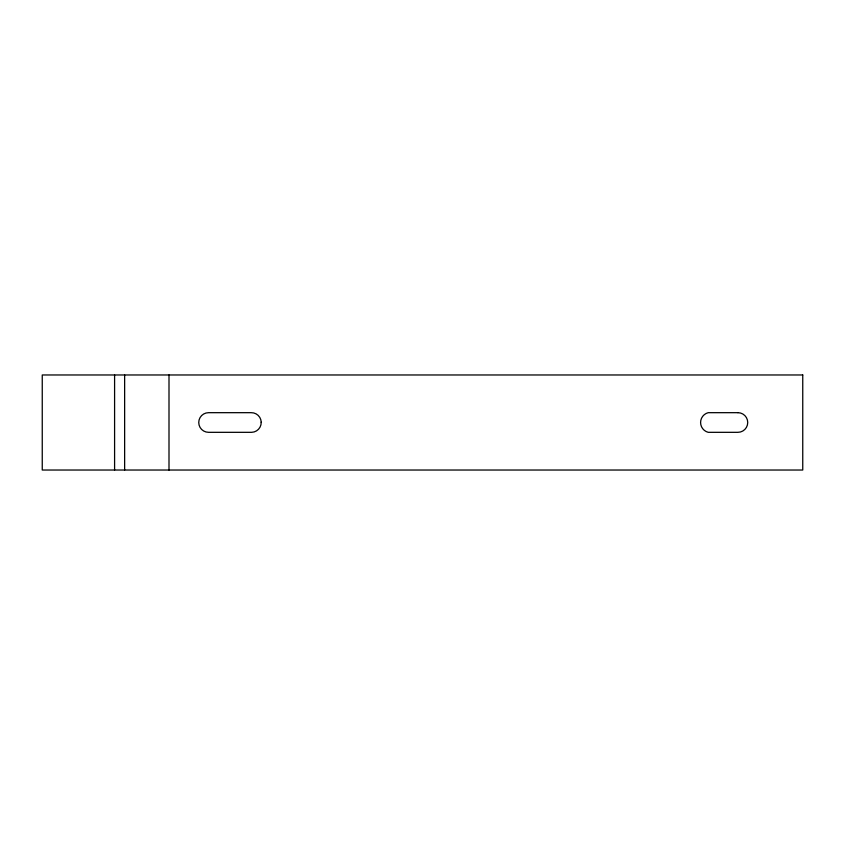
<?xml version="1.0" encoding="UTF-8"?>
<svg xmlns="http://www.w3.org/2000/svg" width="845" height="845" viewBox="0 0 845 845"><rect width="100%" height="100%" fill="white"/><g stroke="black" fill="none" stroke-linecap="round" stroke-linejoin="round"><path stroke-width="1.27" d="M169 374.969L169 470.031M124.637 374.969L124.637 470.031M114.593 374.969L114.593 470.031M261.211 422.257L260.936 424.803A9.823 9.823 0 0 1 251.63 432.323L208.567 432.323A9.823 9.823 0 0 1 198.744 422.5A9.823 9.823 0 0 1 208.567 412.677L251.145 412.677A9.823 9.823 0 0 1 261.211 422.257M802.75 374.969L42.25 374.969L42.25 470.031L802.75 470.031L802.75 374.969M737.907 412.677L708.216 412.677A10.14 10.14 0 0 0 708.216 432.323L737.907 432.323A9.823 9.823 0 0 0 747.73 422.5A9.823 9.823 0 0 0 737.907 412.677"/></g></svg>
